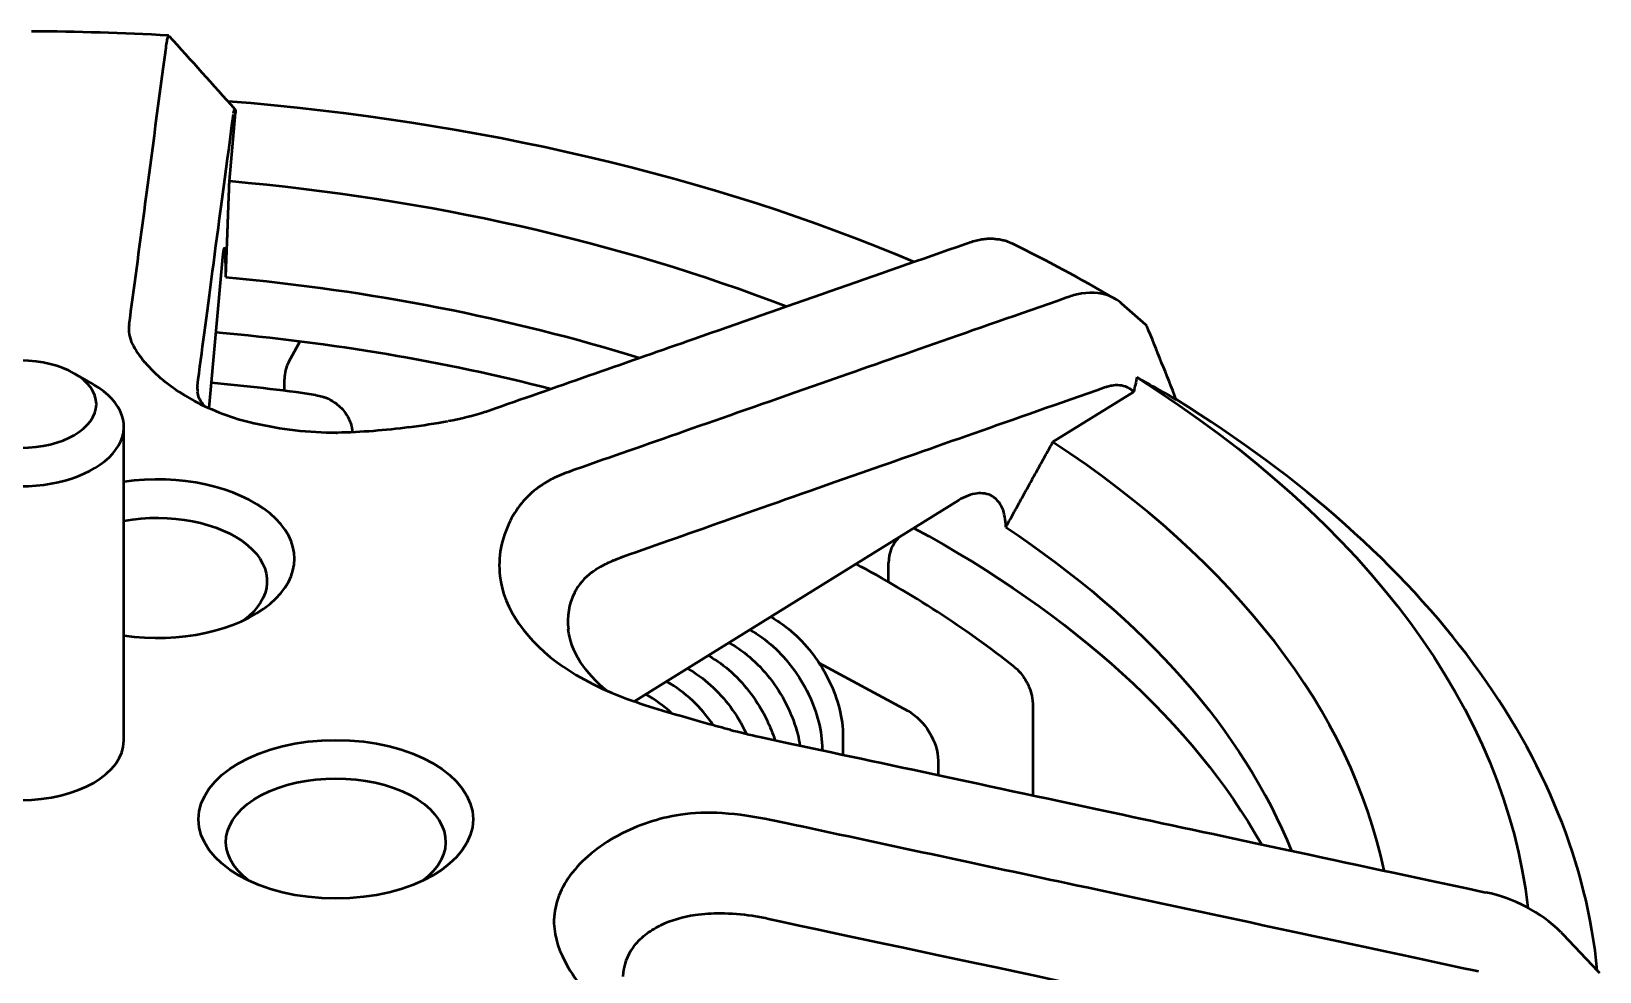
# Model space of a CAD drawing. Header units: millimetres. Extents: x 145 to 303, y 101 to 203.
# Drawn here: x 289.21 to 300.64, y 152.21 to 159.05 of the extents above; entities that cross this region are included whole.
import ezdxf

# ---------------------------------------------------------------- set-up
doc = ezdxf.new("R2010")
doc.units = ezdxf.units.MM
doc.header["$LTSCALE"] = 0.75
doc.layers.add('Visible', color=7, linetype='Continuous', lineweight=50)

msp = doc.modelspace()

# ---------------------------------------------------------------- linework, layer by layer
at = {"layer": 'Visible', "extrusion": (-1e-16, 0.816497, 0.57735)}
for p, q in [((290.194, 158.947), (290.192, 158.934)), ((290.656, 157.963), (290.701, 158.462)), ((290.7, 158.47), (290.701, 158.464)), ((290.701, 158.464), (290.701, 158.462)), ((296.017, 157.507), (296.04, 157.515)), ((290.603, 157.383), (290.506, 156.311)), ((296.772, 157.121), (296.749, 157.113)), ((297.33, 156.918), (297.155, 157.071)), ((289.93, 156.963), (289.924, 156.92)), ((297.338, 156.91), (297.33, 156.918)), ((291.09, 156.648), (291.171, 156.797)), ((289.526, 156.563), (289.667, 156.482)), ((291.057, 156.436), (291.057, 156.521)), ((290.329, 156.404), (290.332, 156.402)), ((296.654, 156.064), (297.244, 156.429)), ((297.231, 156.44), (297.24, 156.433)), ((297.24, 156.433), (297.244, 156.429)), ((292.521, 156.284), (292.594, 156.31)), ((289.887, 153.889), (289.887, 156.175)), ((291.437, 156.131), (291.443, 156.131)), ((293.235, 155.884), (293.161, 155.858)), ((295.968, 155.639), (293.603, 154.175)), ((295.457, 155.044), (295.457, 155.184)), ((294.597, 154.79), (294.602, 154.787)), ((294.445, 154.696), (294.45, 154.694)), ((294.293, 154.602), (294.299, 154.6)), ((294.142, 154.508), (294.147, 154.506)), ((294.95, 154.455), (295.597, 154.107)), ((293.99, 154.415), (293.995, 154.412)), ((293.686, 154.227), (293.692, 154.224)), ((293.838, 154.321), (293.844, 154.318)), ((296.509, 154.138), (296.509, 153.49)), ((294.52, 153.916), (294.628, 153.893)), ((295.125, 153.921), (295.125, 153.787)), ((294.973, 153.827), (294.973, 153.819)), ((295.818, 153.743), (295.818, 153.638)), ((294.709, 153.288), (294.601, 153.311)), ((293.493, 153.201), (293.489, 153.199)), ((299.773, 152.791), (299.807, 152.784)), ((293.02, 152.561), (293.02, 152.558)), ((293.794, 152.543), (293.796, 152.544)), ((300.368, 152.48), (300.624, 152.211)), ((299.754, 152.207), (299.721, 152.214)), ((300.624, 152.211), (300.636, 152.198))]:
    msp.add_line(p, q, dxfattribs=at)
at = {"layer": 'Visible'}
for centre, radius, start, end in [((289.138, 140.01), 19.044, 86.7625, 89.7715), ((291.344, 147.304), 11.37, 59.5492, 63.8586), ((290.171, 156.89), 0.248, 173.0786, 206.5855), ((291.321, 156.521), 0.264, 151.2628, 179.914), ((289.175, 141.653), 14.903, 81.8586, 84.8105), ((290.579, 156.453), 0.157, 172.4325, 188.1131), ((293.33, 155.151), 0.72, 115.2955, 124.0935), ((295.714, 155.187), 0.257, 134.3757, 180.4821), ((291.58, 148.317), 7.765, 51.861, 62.0486), ((293.54, 154.779), 0.415, 125.9742, 153.1129), ((293.584, 154.76), 0.463, 153.5516, 187.3274), ((293.252, 153.432), 0.906, 46.6453, 60.9381), ((293.356, 153.461), 0.985, 33.4101, 60.3713), ((294.141, 151.982), 1.381, 98.4062, 118.0136), ((294.078, 150.875), 2.491, 77.8809, 86.1358), ((299.591, 151.711), 1.094, 45.7275, 78.6117), ((294.166, 151.738), 0.887, 97.6385, 114.6784), ((294.227, 151.359), 1.271, 89.6833, 98.0843), ((294.228, 151.057), 1.573, 81.382, 89.7688), ((294.196, 150.819), 1.813, 78.0488, 81.5323), ((293.925, 152.147), 0.405, 143.5401, 176.524)]:
    msp.add_arc(centre, radius, start, end, dxfattribs=at)
at = {"layer": 'Visible', "extrusion": (-1e-16, 1e-16, -1)}
msp.add_arc((-290.932, 157.423), 1.184, 300.6248, 318.7904, dxfattribs=at)
at = {"layer": 'Visible', "extrusion": (0, 1e-16, -1)}
msp.add_arc((-291.975, 157.883), 1.69, 251.1599, 260.691, dxfattribs=at)
at = {"layer": 'Visible', "extrusion": (0, -1e-16, -1)}
msp.add_arc((-291.417, 158.627), 2.496, 269.5272, 283.4632, dxfattribs=at)
at = {"layer": 'Visible', "extrusion": (2e-16, 0, -1)}
msp.add_arc((-291.348, 160.705), 4.575, 262.2667, 268.8155, dxfattribs=at)
at = {"layer": 'Visible', "extrusion": (0, 2e-16, -1)}
for centre, major_axis, ratio, start_param, end_param in [((289.137, 152.256), (11, 0), 0.57735, -1.433422, -0.937735), ((289.137, 152.256), (11, 0), 0.57735, -0.739313, -0.065532), ((295.597, 153.862), (-0.16, 0.255), 0.59699, 0.810012, 2.380808)]:
    msp.add_ellipse(centre, major_axis=major_axis, ratio=ratio, start_param=start_param, end_param=end_param, dxfattribs=at)
at = {"layer": 'Visible'}
for centre, major_axis, ratio, start_param, end_param in [((289.137, 152.256), (-10, 0), 0.57735, 4.121199, 4.559862), ((289.137, 156.175), (-0.75, 0), 0.57735, -0.785398, 3.926991), ((289.137, 151.848), (-11.5, 0), 0.57735, 3.197025, 3.891316), ((289.137, 152.256), (10, 0), 0.57735, 0.119123, 0.720137), ((290.13, 155.214), (-1, 0), 0.57735, 1.324713, 4.958472), ((294.669, 155), (-2.036, 0.385), 0.445163, -0.656702, -0.549436), ((294.128, 155.182), (1.506, 0.025), 0.665266, 2.806186, 3.20954), ((294.621, 155.169), (-2, 0), 0.57735, 0.068515, 0.69943), ((294.511, 155.125), (-1.888, 0.057), 0.584065, 0.73783, 1.100042), ((289.137, 153.889), (0.75, 0), 0.57735, 3.141593, 6.283185), ((294.618, 155.073), (-1.999, 0.547), 0.553814, 1.56542, 1.672686)]:
    msp.add_ellipse(centre, major_axis=major_axis, ratio=ratio, start_param=start_param, end_param=end_param, dxfattribs=at)
at = {"layer": 'Visible', "extrusion": (1e-16, 2e-16, -1)}
for centre, major_axis, start_param, end_param in [((289.137, 151.848), (-9.5, 0), 1.728615, 2.064989), ((290.13, 155.05), (-0.8, 0), 1.261374, 3.808703), ((289.137, 151.848), (-9.5, 0), 2.426746, 2.913727), ((291.431, 153.152), (0.8, 0), 2.474482, 6.950296)]:
    msp.add_ellipse(centre, major_axis=major_axis, ratio=0.57735, start_param=start_param, end_param=end_param, dxfattribs=at)
at = {"layer": 'Visible', "extrusion": (0, 1e-16, -1)}
for centre, major_axis, ratio, start_param, end_param in [((289.137, 151.44), (-9.5, 0), 0.57735, 1.720783, 1.989385), ((289.137, 151.44), (9.5, 0), 0.57735, -0.816567, -0.314026), ((294.664, 154.57), (-1.54, 0.301), 0.44908, 0.478036, 0.583522)]:
    msp.add_ellipse(centre, major_axis=major_axis, ratio=ratio, start_param=start_param, end_param=end_param, dxfattribs=at)
at = {"layer": 'Visible', "extrusion": (1e-16, 4e-16, -1)}
msp.add_ellipse((289.137, 156.339), major_axis=(0.55, 0), ratio=0.57735, start_param=1.570796326799183, end_param=7.853981633978769, dxfattribs=at)
at = {"layer": 'Visible', "extrusion": (3e-16, -2e-16, -1)}
msp.add_ellipse((297.032, 156.398), major_axis=(0.129, 0.061), ratio=0.41416, start_param=-1.325915, end_param=-1.238775, dxfattribs=at)
at = {"layer": 'Visible', "extrusion": (0, 3e-16, -1)}
msp.add_ellipse((294.656, 154.563), major_axis=(-1.531, 0.31), ratio=0.451983, start_param=0.393131, end_param=0.474863, dxfattribs=at)
at = {"layer": 'Visible', "extrusion": (1e-16, 3e-16, -1)}
msp.add_ellipse((294.676, 154.618), major_axis=(-1.553, 0.25), ratio=0.431196, start_param=0.598196, end_param=0.668704, dxfattribs=at)
at = {"layer": 'Visible', "extrusion": (2e-16, 0, -1)}
msp.add_ellipse((294.621, 154.76), major_axis=(-1.5, 0), ratio=0.57735, start_param=-0.630143, end_param=-0.068515, dxfattribs=at)
at = {"layer": 'Visible'}
msp.add_ellipse((291.431, 153.316), major_axis=(1, 0), ratio=0.57735, dxfattribs=at)
at = {"layer": 'Visible', "extrusion": (-2.26897e-11, 6.0173e-12, -1)}
msp.add_open_spline([(290.215, 159.022), (290.211, 159.027), (290.206, 159.016), (290.199, 158.981), (290.196, 158.966), (290.194, 158.947)], degree=3, knots=[-0.51095853, -0.51095853, -0.51095853, -0.51095853, -0.48259065, -0.48259065, -0.46942376, -0.46942376, -0.46942376, -0.46942376], dxfattribs=at)
at = {"layer": 'Visible', "extrusion": (-5.18962e-09, -4.67643e-09, 1)}
msp.add_open_spline([(290.215, 159.022), (290.376, 158.844), (290.536, 158.666), (290.696, 158.488)], degree=3, dxfattribs=at)
at = {"layer": 'Visible', "extrusion": (3.18584e-08, -4.24245e-09, 1)}
msp.add_open_spline([(290.192, 158.934), (290.143, 158.567), (290.09, 158.166), (290.005, 157.526), (289.966, 157.233), (289.93, 156.963)], degree=3, knots=[0, 0, 0, 0, 0.287775, 0.287775, 0.495951, 0.495951, 0.495951, 0.495951], dxfattribs=at)
at = {"layer": 'Visible'}
for points in [[(290.423, 156.473), (290.487, 156.96), (290.566, 157.555), (290.686, 158.451)], [(297.155, 157.071), (297.152, 157.074), (297.149, 157.076), (297.146, 157.079)], [(289.948, 156.779), (289.969, 156.737), (290, 156.69), (290.041, 156.643)], [(292.926, 155.747), (292.83, 155.681), (292.752, 155.592), (292.7, 155.489)], [(294.246, 153.361), (294.141, 153.368), (294.037, 153.363), (293.94, 153.348)], [(293.02, 152.558), (293.023, 152.452), (293.06, 152.347), (293.124, 152.238)], [(294.572, 152.593), (295.801, 152.332), (297.31, 152.011), (299.584, 151.525)], [(293.124, 152.238), (293.162, 152.172), (293.211, 152.103), (293.27, 152.033)]]:
    msp.add_open_spline(points, degree=3, dxfattribs=at)
at = {"layer": 'Visible', "extrusion": (-9.84941e-11, 3.44688e-11, -1)}
msp.add_open_spline([(290.686, 158.457), (290.688, 158.465), (290.689, 158.472), (290.693, 158.491), (290.696, 158.493), (290.699, 158.479), (290.7, 158.475), (290.7, 158.47)], degree=3, knots=[0.46942376, 0.46942376, 0.46942376, 0.46942376, 0.48259065, 0.48259065, 0.51973611, 0.51973611, 0.53031953, 0.53031953, 0.53031953, 0.53031953], dxfattribs=at)
at = {"layer": 'Visible', "extrusion": (-3.27714e-07, 1.23487e-08, -1)}
msp.add_rational_spline([(290.63, 157.265), (290.643, 157.605), (290.656, 157.963)], [1.00412744877, 1.00435650086, 1.00391810174], degree=2, dxfattribs=at)
at = {"layer": 'Visible'}
for points, knots in [([(296.04, 157.515), (296.055, 157.52), (296.07, 157.525), (296.085, 157.529), (296.099, 157.532), (296.113, 157.536), (296.126, 157.538), (296.14, 157.541), (296.154, 157.542), (296.168, 157.544), (296.182, 157.545), (296.196, 157.545), (296.21, 157.545), (296.222, 157.545), (296.234, 157.544), (296.246, 157.542), (296.258, 157.541), (296.27, 157.539), (296.281, 157.537), (296.292, 157.534), (296.304, 157.531), (296.314, 157.528), (296.325, 157.524), (296.336, 157.52), (296.346, 157.515), (296.349, 157.514), (296.351, 157.513), (296.354, 157.512)], [-0.12433718, -0.12433718, -0.12433718, -0.12433718, -0.11804814, -0.11804814, -0.11804814, -0.11188818, -0.11188818, -0.11188818, -0.10553459, -0.10553459, -0.10553459, -0.099181, -0.099181, -0.099181, -0.09365428, -0.09365428, -0.09365428, -0.08815543, -0.08815543, -0.08815543, -0.08263059, -0.08263059, -0.08263059, -0.07698384, -0.07698384, -0.07698384, -0.07539081, -0.07539081, -0.07539081, -0.07539081]), ([(290.63, 157.265), (290.63, 157.315), (290.629, 157.366), (290.627, 157.432), (290.624, 157.458), (290.62, 157.479), (290.617, 157.477), (290.611, 157.449), (290.607, 157.419), (290.603, 157.383)], [-0.29711815, -0.29711815, -0.29711815, -0.29711815, -0.27864017, -0.27864017, -0.26010943, -0.26010943, -0.24151094, -0.24151094, -0.22284965, -0.22284965, -0.22284965, -0.22284965]), ([(292.594, 156.31), (293.063, 156.474), (293.572, 156.652), (294.683, 157.041), (295.379, 157.284), (296.017, 157.507)], [0, 0, 0, 0, 0.2113018, 0.2113018, 0.5033978, 0.5033978, 0.5033978, 0.5033978]), ([(296.749, 157.113), (296.059, 156.872), (294.703, 156.398), (293.723, 156.055), (293.235, 155.884)], [0.2160154, 0.2160154, 0.2160154, 0.2160154, 0.4651806, 0.7974009, 0.7974009, 0.7974009, 0.7974009]), ([(297.146, 157.079), (297.129, 157.093), (297.111, 157.104), (297.031, 157.147), (296.943, 157.158), (296.834, 157.14), (296.803, 157.132), (296.772, 157.121)], [-0.53031952, -0.53031952, -0.53031952, -0.53031952, -0.51973611, -0.51973611, -0.48259064, -0.48259064, -0.46942376, -0.46942376, -0.46942376, -0.46942376]), ([(290.463, 156.339), (290.452, 156.354), (290.443, 156.369), (290.436, 156.384), (290.43, 156.4), (290.425, 156.415), (290.423, 156.43)], [-0.02386308, -0.02386308, -0.02386308, -0.02386308, -0.01193075, -0.01193075, -0.01193075, 0, 0, 0, 0]), ([(293.524, 155.23), (294.012, 155.402), (294.993, 155.747), (296.349, 156.223), (297.038, 156.465)], [-0.7974009, -0.7974009, -0.7974009, -0.7974009, -0.4651806, -0.2160154, -0.2160154, -0.2160154, -0.2160154]), ([(297.05, 156.468), (297.066, 156.473), (297.081, 156.476), (297.134, 156.483), (297.176, 156.476), (297.215, 156.453), (297.223, 156.447), (297.231, 156.44)], [0.46942376, 0.46942376, 0.46942376, 0.46942376, 0.48259064, 0.48259064, 0.51973611, 0.51973611, 0.53031952, 0.53031952, 0.53031952, 0.53031952]), ([(296.311, 155.443), (296.311, 155.494), (296.301, 155.547), (296.269, 155.62), (296.241, 155.653), (296.181, 155.687), (296.139, 155.694), (296.06, 155.685), (296.01, 155.666), (295.968, 155.639)], [-0.29711815, -0.29711815, -0.29711815, -0.29711815, -0.27864017, -0.27864017, -0.26010943, -0.26010943, -0.24151094, -0.24151094, -0.22284965, -0.22284965, -0.22284965, -0.22284965]), ([(293.489, 153.199), (293.415, 153.159), (293.347, 153.113), (293.23, 153.016), (293.179, 152.963), (293.139, 152.909)], [0, 0, 0, 0, 0.03072269, 0.03072269, 0.06158517, 0.06158517, 0.06158517, 0.06158517]), ([(293.139, 152.909), (293.099, 152.854), (293.068, 152.796), (293.029, 152.68), (293.019, 152.62), (293.02, 152.561)], [0, 0, 0, 0, 0.0307917, 0.0307917, 0.06144393, 0.06144393, 0.06144393, 0.06144393]), ([(293.599, 152.387), (293.622, 152.419), (293.651, 152.448), (293.716, 152.501), (293.753, 152.523), (293.794, 152.543)], [-0.03585364, -0.03585364, -0.03585364, -0.03585364, -0.01792498, -0.01792498, 0, 0, 0, 0])]:
    msp.add_open_spline(points, degree=3, knots=knots, dxfattribs=at)
at = {"layer": 'Visible', "extrusion": (-5.43517e-10, -2.16474e-10, -1)}
msp.add_open_spline([(297.553, 156.372), (297.518, 156.462), (297.482, 156.552), (297.41, 156.731), (297.374, 156.821), (297.338, 156.91)], degree=3, knots=[0, 0, 0, 0, 0.02943769, 0.02943769, 0.05887539, 0.05887539, 0.05887539, 0.05887539], dxfattribs=at)
at = {"layer": 'Visible', "extrusion": (-3.46433e-08, 6.81984e-09, -1)}
msp.add_open_spline([(297.265, 156.535), (297.262, 156.518), (297.258, 156.5), (297.251, 156.465), (297.248, 156.447), (297.244, 156.429)], degree=3, knots=[0.000001, 0.000001, 0.000001, 0.000001, 0.00925, 0.00925, 0.01849901, 0.01849901, 0.01849901, 0.01849901], dxfattribs=at)
at = {"layer": 'Visible', "extrusion": (2.75795e-09, 4.88551e-09, 1)}
msp.add_open_spline([(297.265, 156.535), (297.307, 156.512), (297.349, 156.488), (297.391, 156.465)], degree=3, dxfattribs=at)
at = {"layer": 'Visible', "extrusion": (-6.735e-13, -7.1544e-12, -1)}
msp.add_open_spline([(290.332, 156.402), (290.354, 156.389), (290.376, 156.376), (290.529, 156.293), (290.682, 156.237), (290.835, 156.2)], degree=3, knots=[-0.5146527, -0.5146527, -0.5146527, -0.5146527, -0.50882017, -0.50882017, -0.47549817, -0.47549817, -0.47549817, -0.47549817], dxfattribs=at)
at = {"layer": 'Visible', "extrusion": (4.9499e-12, 2.6595e-12, -1)}
msp.add_open_spline([(291.285, 156.405), (291.301, 156.403), (291.317, 156.4), (291.34, 156.392), (291.348, 156.39), (291.378, 156.378), (291.4, 156.366), (291.449, 156.334), (291.475, 156.31), (291.514, 156.257), (291.53, 156.228), (291.547, 156.177), (291.551, 156.156), (291.553, 156.134)], degree=3, knots=[0, 0, 0, 0, 0.00482166, 0.00482166, 0.00726017, 0.00726017, 0.0146191, 0.0146191, 0.0249021, 0.0249021, 0.0345797, 0.0345797, 0.04112807, 0.04112807, 0.04112807, 0.04112807], dxfattribs=at)
at = {"layer": 'Visible', "extrusion": (-1.17126e-08, -2.07003e-08, 1)}
msp.add_open_spline([(297.391, 156.465), (297.445, 156.434), (297.5, 156.403), (297.553, 156.372)], degree=3, dxfattribs=at)
at = {"layer": 'Visible', "extrusion": (-6.16239e-09, -4.86659e-09, 1)}
msp.add_open_spline([(290.473, 156.326), (290.469, 156.33), (290.466, 156.335), (290.463, 156.339)], degree=3, dxfattribs=at)
at = {"layer": 'Visible', "extrusion": (-4.38691e-11, 2.7304e-10, -1)}
msp.add_open_spline([(291.964, 156.172), (292.062, 156.185), (292.159, 156.2), (292.248, 156.216)], degree=3, dxfattribs=at)
at = {"layer": 'Visible', "extrusion": (7.61115e-09, -4.20459e-09, -1)}
msp.add_rational_spline([(296.311, 155.443), (296.478, 155.746), (296.654, 156.064)], [1.00412744876, 1.00435650085, 1.00391810173], degree=2, dxfattribs=at)
at = {"layer": 'Visible', "extrusion": (4.0345e-12, 2.4591e-12, -1)}
msp.add_open_spline([(294.602, 154.787), (294.66, 154.756), (294.716, 154.716), (294.82, 154.622), (294.869, 154.568), (294.956, 154.451), (294.994, 154.388), (295.057, 154.257), (295.082, 154.189), (295.116, 154.054), (295.125, 153.986), (295.125, 153.921)], degree=3, knots=[6.283185, 6.283185, 6.283185, 6.283185, 6.597345, 6.597345, 6.911504, 6.911504, 7.225663, 7.225663, 7.539822, 7.539822, 7.853982, 7.853982, 7.853982, 7.853982], dxfattribs=at)
at = {"layer": 'Visible', "extrusion": (7.2455e-12, 3.347e-12, -1)}
msp.add_open_spline([(294.45, 154.694), (294.508, 154.662), (294.564, 154.622), (294.668, 154.528), (294.717, 154.474), (294.804, 154.357), (294.842, 154.294), (294.905, 154.163), (294.93, 154.095), (294.964, 153.96), (294.973, 153.892), (294.973, 153.827)], degree=3, knots=[6.283185, 6.283185, 6.283185, 6.283185, 6.597345, 6.597345, 6.911504, 6.911504, 7.225663, 7.225663, 7.539822, 7.539822, 7.853982, 7.853982, 7.853982, 7.853982], dxfattribs=at)
at = {"layer": 'Visible', "extrusion": (-7.808e-13, -1.4327e-12, -1)}
msp.add_open_spline([(294.299, 154.6), (294.357, 154.568), (294.412, 154.528), (294.517, 154.434), (294.565, 154.38), (294.652, 154.263), (294.69, 154.2), (294.753, 154.069), (294.778, 154.001), (294.802, 153.907), (294.808, 153.88), (294.812, 153.854)], degree=3, knots=[6.283185, 6.283185, 6.283185, 6.283185, 6.597345, 6.597345, 6.911504, 6.911504, 7.225663, 7.225663, 7.539822, 7.539822, 7.663366, 7.663366, 7.663366, 7.663366], dxfattribs=at)
at = {"layer": 'Visible', "extrusion": (2.17538e-11, 1.72385e-11, -1)}
msp.add_open_spline([(294.147, 154.506), (294.205, 154.474), (294.261, 154.434), (294.365, 154.34), (294.413, 154.286), (294.5, 154.169), (294.539, 154.106), (294.593, 153.992), (294.613, 153.943), (294.629, 153.893)], degree=3, knots=[6.283185, 6.283185, 6.283185, 6.283185, 6.597345, 6.597345, 6.911504, 6.911504, 7.225663, 7.225663, 7.45686, 7.45686, 7.45686, 7.45686], dxfattribs=at)
at = {"layer": 'Visible', "extrusion": (-1.3642e-12, -3.9489e-12, -1)}
msp.add_open_spline([(293.995, 154.412), (294.053, 154.381), (294.109, 154.34), (294.213, 154.246), (294.262, 154.193), (294.349, 154.075), (294.387, 154.012), (294.42, 153.944), (294.421, 153.941), (294.422, 153.939)], degree=3, knots=[0, 0, 0, 0, 0.3141593, 0.3141593, 0.6283185, 0.6283185, 0.9424778, 0.9424778, 0.9551252, 0.9551252, 0.9551252, 0.9551252], dxfattribs=at)
at = {"layer": 'Visible', "extrusion": (-3.43747e-11, -1.58377e-11, -1)}
msp.add_open_spline([(296.375, 154.424), (296.399, 154.404), (296.421, 154.381), (296.448, 154.341), (296.457, 154.327), (296.469, 154.304), (296.472, 154.297), (296.478, 154.284), (296.481, 154.278), (296.49, 154.254), (296.495, 154.236), (296.506, 154.192), (296.509, 154.165), (296.509, 154.138)], degree=3, knots=[0, 0, 0, 0, 0.00970881, 0.00970881, 0.01476579, 0.01476579, 0.01726345, 0.01726345, 0.01913594, 0.01913594, 0.02477508, 0.02477508, 0.03303206, 0.03303206, 0.03303206, 0.03303206], dxfattribs=at)
at = {"layer": 'Visible', "extrusion": (-3.89404e-11, -1.18044e-10, -1)}
msp.add_open_spline([(293.624, 154.168), (293.786, 154.114), (293.96, 154.065), (294.138, 154.015)], degree=3, dxfattribs=at)
at = {"layer": 'Visible', "extrusion": (-1.17997e-08, -4.25425e-08, -1)}
msp.add_open_spline([(294.138, 154.015), (294.166, 154.008), (294.193, 154), (294.249, 153.984), (294.277, 153.977), (294.305, 153.969)], degree=3, knots=[0, 0, 0, 0, 0.00867985, 0.00867985, 0.01734858, 0.01734858, 0.01734858, 0.01734858], dxfattribs=at)
at = {"layer": 'Visible', "extrusion": (2.76771e-10, 1.29111e-09, 1)}
msp.add_open_spline([(294.628, 153.893), (295.343, 153.74), (296.778, 153.433), (298.763, 153.007), (299.773, 152.791)], degree=3, knots=[0.1184655, 0.1184655, 0.1184655, 0.1184655, 0.4506858, 0.6998511, 0.6998511, 0.6998511, 0.6998511], dxfattribs=at)
at = {"layer": 'Visible', "extrusion": (0.000463275, 0.000129074, -1)}
msp.add_open_spline([(293.727, 153.299), (293.727, 153.299), (293.727, 153.299), (293.727, 153.299)], degree=3, dxfattribs=at)
at = {"layer": 'Visible', "extrusion": (-0.991731, -0.128337, 0)}
msp.add_open_spline([(294.056, 153.361), (294.056, 153.361), (294.056, 153.361), (294.056, 153.361)], degree=3, dxfattribs=at)
at = {"layer": 'Visible', "extrusion": (-0.953849, -0.300288, 0)}
msp.add_open_spline([(293.566, 153.237), (293.566, 153.237), (293.566, 153.237), (293.566, 153.237)], degree=3, dxfattribs=at)
at = {"layer": 'Visible', "extrusion": (4.20196e-10, 1.96177e-09, 1)}
msp.add_open_spline([(299.721, 152.214), (298.786, 152.415), (297.768, 152.633), (296.141, 152.981), (295.396, 153.141), (294.709, 153.288)], degree=3, knots=[0, 0, 0, 0, 0.287775, 0.287775, 0.495951, 0.495951, 0.495951, 0.495951], dxfattribs=at)
at = {"layer": 'Visible', "extrusion": (-8.7289e-09, -8.51904e-09, -1)}
msp.add_open_spline([(300.354, 152.494), (300.359, 152.49), (300.363, 152.485), (300.368, 152.48)], degree=3, dxfattribs=at)

doc.saveas('drawing.dxf')
